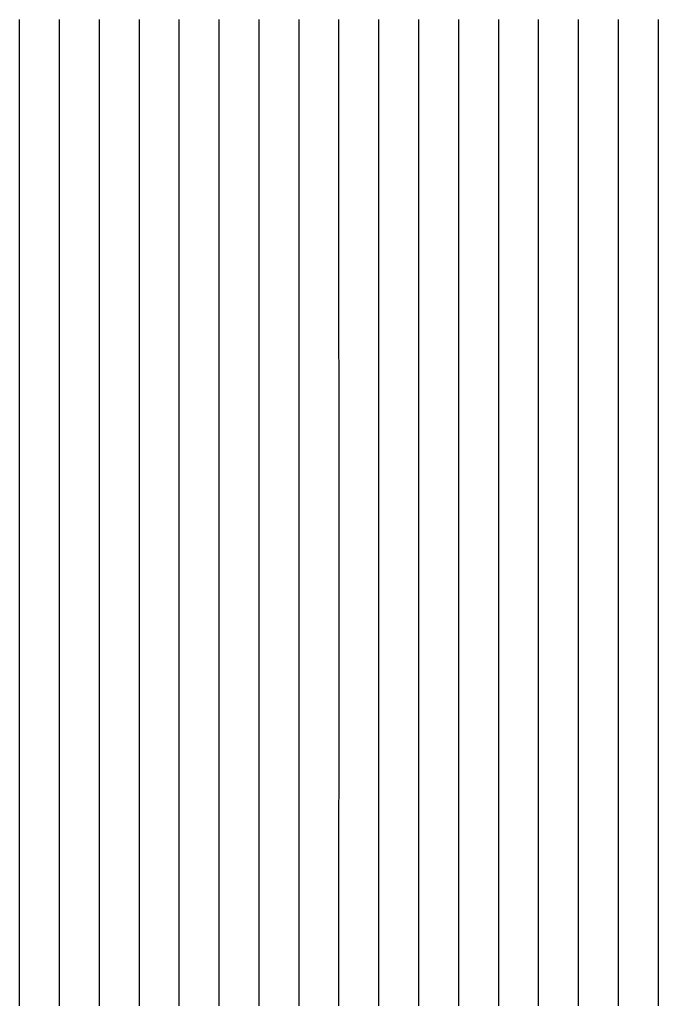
# Model space of a CAD drawing. Header units: metres. Extents: x -287 to 275, y -246 to 245.
# Drawn here: x 110.2 to 190.1, y -122.5 to 0 of the extents above; entities that cross this region are included whole.
import ezdxf

# ---------------------------------------------------------------- set-up
doc = ezdxf.new("R2010")
doc.units = ezdxf.units.M

msp = doc.modelspace()

# ---------------------------------------------------------------- linework, layer by layer
for p, q in [((110.1781, -4.96814, -692.81244), (110.17706, 0.034149, -692.81244)), ((115.17456, -4.969147, -692.8127), (115.173584, 0.033081, -692.81274)), ((120.1712, -4.970123, -692.8129), (120.17023, 0.032013, -692.813)), ((125.16785, -4.971039, -692.8132), (125.16687, 0.031067, -692.81323)), ((130.16461, -4.971893, -692.8134), (130.1637, 0.03009, -692.8135)), ((135.1615, -4.972748, -692.81366), (135.16064, 0.029205, -692.81366)), ((140.15851, -4.973572, -692.81384), (140.15765, 0.02832, -692.8139)), ((145.15558, -4.974365, -692.8141), (145.15472, 0.027466, -692.8141)), ((150.15271, -4.975098, -692.8143), (150.15198, 0.026703, -692.8143)), ((155.14996, -4.97583, -692.81445), (155.14923, 0.025909, -692.81445)), ((160.14728, -4.976532, -692.81464), (160.14655, 0.025146, -692.81464)), ((165.14465, -4.977173, -692.8148), (165.14398, 0.024445, -692.8148)), ((170.14215, -4.977814, -692.81494), (170.14148, 0.023773, -692.815)), ((175.13971, -4.978424, -692.8151), (175.1391, 0.023132, -692.8151)), ((180.13733, -4.979034, -692.81525), (180.13672, 0.022491, -692.8153)), ((185.13495, -4.979584, -692.8154), (185.1344, 0.021851, -692.8154)), ((190.13275, -4.980164, -692.81555), (190.1322, 0.021301, -692.81555)), ((110.17914, -9.970459, -692.8124), (110.1781, -4.96814, -692.81244)), ((115.1756, -9.971405, -692.8126), (115.17456, -4.969147, -692.8127)), ((120.17206, -9.972259, -692.8129), (120.1712, -4.970123, -692.8129)), ((125.16876, -9.973145, -692.8132), (125.16785, -4.971039, -692.8132)), ((130.16547, -9.973968, -692.8134), (130.16461, -4.971893, -692.8134)), ((135.1623, -9.974731, -692.8136), (135.1615, -4.972748, -692.81366)), ((140.15924, -9.975494, -692.81384), (140.15851, -4.973572, -692.81384)), ((145.15631, -9.976227, -692.814), (145.15558, -4.974365, -692.8141)), ((150.15344, -9.976898, -692.8142), (150.15271, -4.975098, -692.8143)), ((155.15063, -9.97757, -692.8144), (155.14996, -4.97583, -692.81445)), ((160.14795, -9.97821, -692.8146), (160.14728, -4.976532, -692.81464)), ((165.14532, -9.978851, -692.81476), (165.14465, -4.977173, -692.8148)), ((170.14282, -9.979462, -692.81494), (170.14215, -4.977814, -692.81494)), ((175.14032, -9.980011, -692.8151), (175.13971, -4.978424, -692.8151)), ((180.13788, -9.98056, -692.81525), (180.13733, -4.979034, -692.81525)), ((185.1355, -9.98111, -692.81537), (185.13495, -4.979584, -692.8154)), ((190.13324, -9.981567, -692.81555), (190.13275, -4.980164, -692.81555)), ((110.18005, -14.972809, -692.8123), (110.17914, -9.970459, -692.8124)), ((115.17639, -14.973663, -692.8126), (115.1756, -9.971405, -692.8126)), ((120.17291, -14.974487, -692.81287), (120.17206, -9.972259, -692.8129)), ((125.169556, -14.975281, -692.8131), (125.16876, -9.973145, -692.8132)), ((130.16626, -14.976013, -692.81335), (130.16547, -9.973968, -692.8134)), ((135.16309, -14.976746, -692.8136), (135.1623, -9.974731, -692.8136)), ((140.15997, -14.977448, -692.8138), (140.15924, -9.975494, -692.81384)), ((145.15698, -14.978119, -692.814), (145.15631, -9.976227, -692.814)), ((150.15405, -14.97876, -692.8142), (150.15344, -9.976898, -692.8142)), ((155.15125, -14.97937, -692.8144), (155.15063, -9.97757, -692.8144)), ((160.14856, -14.97995, -692.8146), (160.14795, -9.97821, -692.8146)), ((165.14587, -14.98053, -692.81476), (165.14532, -9.978851, -692.81476)), ((170.14331, -14.981079, -692.81494), (170.14282, -9.979462, -692.81494)), ((175.14081, -14.981598, -692.81506), (175.14032, -9.980011, -692.8151)), ((180.13843, -14.982117, -692.81525), (180.13788, -9.98056, -692.81525)), ((185.13599, -14.982574, -692.81537), (185.1355, -9.98111, -692.81537)), ((190.13373, -14.983063, -692.8155), (190.13324, -9.981567, -692.81555)), ((110.18091, -19.97519, -692.8123), (110.18005, -14.972809, -692.8123)), ((115.177246, -19.975952, -692.81256), (115.17639, -14.973663, -692.8126)), ((120.173706, -19.976715, -692.81287), (120.17291, -14.974487, -692.81287)), ((125.17029, -19.977448, -692.8131), (125.169556, -14.975281, -692.8131)), ((130.16693, -19.978119, -692.81335), (130.16626, -14.976013, -692.81335)), ((135.16376, -19.97879, -692.81354), (135.16309, -14.976746, -692.8136)), ((140.16064, -19.979431, -692.8138), (140.15997, -14.977448, -692.8138)), ((145.1576, -19.980011, -692.81396), (145.15698, -14.978119, -692.814)), ((150.15466, -19.980621, -692.8142), (150.15405, -14.97876, -692.8142)), ((155.15186, -19.98117, -692.8144), (155.15125, -14.97937, -692.8144)), ((160.14911, -19.98172, -692.8146), (160.14856, -14.97995, -692.8146)), ((165.14642, -19.982208, -692.81476), (165.14587, -14.98053, -692.81476)), ((170.14386, -19.982697, -692.8149), (170.14331, -14.981079, -692.81494)), ((175.14136, -19.983185, -692.81506), (175.14081, -14.981598, -692.81506)), ((180.13892, -19.983643, -692.8152), (180.13843, -14.982117, -692.81525)), ((185.13647, -19.9841, -692.81537), (185.13599, -14.982574, -692.81537)), ((190.13416, -19.984558, -692.8155), (190.13373, -14.983063, -692.8155)), ((110.18164, -24.9776, -692.81226), (110.18091, -19.97519, -692.8123)), ((115.17792, -24.978271, -692.81256), (115.177246, -19.975952, -692.81256)), ((120.17438, -24.978973, -692.8128), (120.173706, -19.976715, -692.81287)), ((125.1709, -24.979614, -692.81305), (125.17029, -19.977448, -692.8131)), ((130.1676, -24.980255, -692.8133), (130.16693, -19.978119, -692.81335)), ((135.16437, -24.980835, -692.81354), (135.16376, -19.97879, -692.81354)), ((140.1612, -24.981415, -692.8138), (140.16064, -19.979431, -692.8138)), ((145.1582, -24.981934, -692.81396), (145.1576, -19.980011, -692.81396)), ((150.15521, -24.982483, -692.81415), (150.15466, -19.980621, -692.8142)), ((155.1524, -24.982971, -692.81433), (155.15186, -19.98117, -692.8144)), ((160.1496, -24.98346, -692.8145), (160.14911, -19.98172, -692.8146)), ((165.14691, -24.983948, -692.8147), (165.14642, -19.982208, -692.81476)), ((170.14429, -24.984406, -692.8149), (170.14386, -19.982697, -692.8149)), ((175.14178, -24.984833, -692.81506), (175.14136, -19.983185, -692.81506)), ((180.13928, -24.98526, -692.8152), (180.13892, -19.983643, -692.8152)), ((185.1369, -24.985657, -692.81537), (185.13647, -19.9841, -692.81537)), ((190.13458, -24.986023, -692.8155), (190.13416, -19.984558, -692.8155)), ((110.18231, -29.980042, -692.81226), (110.18164, -24.9776, -692.81226)), ((115.17859, -29.980682, -692.8125), (115.17792, -24.978271, -692.81256)), ((120.17505, -29.981232, -692.8128), (120.17438, -24.978973, -692.8128)), ((125.17151, -29.981842, -692.81305), (125.1709, -24.979614, -692.81305)), ((130.16815, -29.982391, -692.8133), (130.1676, -24.980255, -692.8133)), ((135.16486, -29.98294, -692.81354), (135.16437, -24.980835, -692.81354)), ((140.16174, -29.983398, -692.8137), (140.1612, -24.981415, -692.8138)), ((145.15863, -29.983887, -692.81396), (145.1582, -24.981934, -692.81396)), ((150.15576, -29.984375, -692.81415), (150.15521, -24.982483, -692.81415)), ((155.15283, -29.984833, -692.81433), (155.1524, -24.982971, -692.81433)), ((160.15002, -29.98523, -692.8145), (160.1496, -24.98346, -692.8145)), ((165.14734, -29.985657, -692.8147), (165.14691, -24.983948, -692.8147)), ((170.14471, -29.986084, -692.8149), (170.14429, -24.984406, -692.8149)), ((175.14215, -29.98645, -692.815), (175.14178, -24.984833, -692.81506)), ((180.13971, -29.986816, -692.8152), (180.13928, -24.98526, -692.8152)), ((185.13727, -29.987183, -692.8153), (185.1369, -24.985657, -692.81537)), ((190.13495, -29.987549, -692.8155), (190.13458, -24.986023, -692.8155)), ((110.18292, -34.982483, -692.8122), (110.18231, -29.980042, -692.81226)), ((115.1792, -34.983032, -692.8125), (115.17859, -29.980682, -692.8125)), ((120.1756, -34.98358, -692.81274), (120.17505, -29.981232, -692.8128)), ((125.17206, -34.98407, -692.813), (125.17151, -29.981842, -692.81305)), ((130.1687, -34.98456, -692.81323), (130.16815, -29.982391, -692.8133)), ((135.1654, -34.985016, -692.8135), (135.16486, -29.98294, -692.81354)), ((140.16223, -34.985474, -692.8137), (140.16174, -29.983398, -692.8137)), ((145.15912, -34.98587, -692.8139), (145.15863, -29.983887, -692.81396)), ((150.15613, -34.986267, -692.81415), (150.15576, -29.984375, -692.81415)), ((155.15326, -34.986664, -692.81433), (155.15283, -29.984833, -692.81433)), ((160.15045, -34.98706, -692.8145), (160.15002, -29.98523, -692.8145)), ((165.1477, -34.987396, -692.8147), (165.14734, -29.985657, -692.8147)), ((170.14508, -34.987762, -692.8149), (170.14471, -29.986084, -692.8149)), ((175.14252, -34.9881, -692.815), (175.14215, -29.98645, -692.815)), ((180.14001, -34.988434, -692.8152), (180.13971, -29.986816, -692.8152)), ((185.13763, -34.98877, -692.8153), (185.13727, -29.987183, -692.8153)), ((190.13525, -34.989044, -692.8155), (190.13495, -29.987549, -692.8155)), ((110.18347, -39.984985, -692.8122), (110.18292, -34.982483, -692.8122)), ((115.17969, -39.985443, -692.81244), (115.1792, -34.983032, -692.8125)), ((120.176025, -39.98587, -692.81274), (120.1756, -34.98358, -692.81274)), ((125.172485, -39.986298, -692.813), (125.17206, -34.98407, -692.813)), ((130.16907, -39.986725, -692.81323), (130.1687, -34.98456, -692.81323)), ((135.16583, -39.98709, -692.8135), (135.1654, -34.985016, -692.8135)), ((140.1626, -39.98752, -692.8137), (140.16223, -34.985474, -692.8137)), ((145.15948, -39.987854, -692.8139), (145.15912, -34.98587, -692.8139)), ((150.15656, -39.98822, -692.8141), (150.15613, -34.986267, -692.81415)), ((155.15363, -39.988556, -692.81433), (155.15326, -34.986664, -692.81433)), ((160.15082, -39.98886, -692.8145), (160.15045, -34.98706, -692.8145)), ((165.14807, -39.989166, -692.8147), (165.1477, -34.987396, -692.8147)), ((170.14539, -39.98947, -692.8148), (170.14508, -34.987762, -692.8149)), ((175.14282, -39.989746, -692.815), (175.14252, -34.9881, -692.815)), ((180.14032, -39.99002, -692.8152), (180.14001, -34.988434, -692.8152)), ((185.13788, -39.990326, -692.8153), (185.13763, -34.98877, -692.8153)), ((190.1355, -39.99057, -692.8154), (190.13525, -34.989044, -692.8155)), ((110.1839, -44.987488, -692.8122), (110.18347, -39.984985, -692.8122)), ((115.180115, -44.987854, -692.81244), (115.17969, -39.985443, -692.81244)), ((120.17645, -44.98822, -692.81274), (120.176025, -39.98587, -692.81274)), ((125.17291, -44.988556, -692.813), (125.172485, -39.986298, -692.813)), ((130.16943, -44.98889, -692.81323), (130.16907, -39.986725, -692.81323)), ((135.1662, -44.989227, -692.8135), (135.16583, -39.98709, -692.8135)), ((140.16296, -44.989532, -692.81366), (140.1626, -39.98752, -692.8137)), ((145.15985, -44.989838, -692.8139), (145.15948, -39.987854, -692.8139)), ((150.1568, -44.990143, -692.8141), (150.15656, -39.98822, -692.8141)), ((155.15393, -44.990417, -692.8143), (155.15363, -39.988556, -692.81433)), ((160.15112, -44.990692, -692.81445), (160.15082, -39.98886, -692.8145)), ((165.14838, -44.990936, -692.81464), (165.14807, -39.989166, -692.8147)), ((170.14569, -44.99118, -692.8148), (170.14539, -39.98947, -692.8148)), ((175.14307, -44.991425, -692.815), (175.14282, -39.989746, -692.815)), ((180.14056, -44.99164, -692.8152), (180.14032, -39.99002, -692.8152)), ((185.13812, -44.991882, -692.8153), (185.13788, -39.990326, -692.8153)), ((190.13574, -44.992126, -692.8154), (190.1355, -39.99057, -692.8154)), ((110.184265, -49.98999, -692.81213), (110.1839, -44.987488, -692.8122)), ((115.18042, -49.990295, -692.81244), (115.180115, -44.987854, -692.81244)), ((120.17676, -49.99057, -692.8127), (120.17645, -44.98822, -692.81274)), ((125.17322, -49.990845, -692.813), (125.17291, -44.988556, -692.813)), ((130.16974, -49.99109, -692.81323), (130.16943, -44.98889, -692.81323)), ((135.16644, -49.991364, -692.8135), (135.1662, -44.989227, -692.8135)), ((140.16321, -49.99164, -692.81366), (140.16296, -44.989532, -692.81366)), ((145.16016, -49.99185, -692.8139), (145.15985, -44.989838, -692.8139)), ((150.1571, -49.992096, -692.8141), (150.1568, -44.990143, -692.8141)), ((155.15417, -49.99228, -692.8143), (155.15393, -44.990417, -692.8143)), ((160.1513, -49.992493, -692.81445), (160.15112, -44.990692, -692.81445)), ((165.14856, -49.992737, -692.81464), (165.14838, -44.990936, -692.81464)), ((170.14587, -49.99292, -692.8148), (170.14569, -44.99118, -692.8148)), ((175.14331, -49.993103, -692.815), (175.14307, -44.991425, -692.815)), ((180.14075, -49.993286, -692.8151), (180.14056, -44.99164, -692.8152)), ((185.1383, -49.99347, -692.8153), (185.13812, -44.991882, -692.8153)), ((190.13593, -49.99362, -692.8154), (190.13574, -44.992126, -692.8154)), ((110.18451, -54.992493, -692.81213), (110.184265, -49.98999, -692.81213)), ((115.180725, -54.992706, -692.81244), (115.18042, -49.990295, -692.81244)), ((120.177, -54.99292, -692.8127), (120.17676, -49.99057, -692.8127)), ((125.17346, -54.993134, -692.813), (125.17322, -49.990845, -692.813)), ((130.16998, -54.993317, -692.81323), (130.16974, -49.99109, -692.81323)), ((135.16669, -54.9935, -692.8134), (135.16644, -49.991364, -692.8135)), ((140.16345, -54.993713, -692.81366), (140.16321, -49.99164, -692.81366)), ((145.16034, -54.993866, -692.8139), (145.16016, -49.99185, -692.8139)), ((150.15729, -54.99402, -692.8141), (150.1571, -49.992096, -692.8141)), ((155.1543, -54.9942, -692.8143), (155.15417, -49.99228, -692.8143)), ((160.15149, -54.994354, -692.81445), (160.1513, -49.992493, -692.81445)), ((165.14874, -54.994507, -692.81464), (165.14856, -49.992737, -692.81464)), ((170.14606, -54.99466, -692.8148), (170.14587, -49.99292, -692.8148)), ((175.14343, -54.99478, -692.815), (175.14331, -49.993103, -692.815)), ((180.14093, -54.994904, -692.8151), (180.14075, -49.993286, -692.8151)), ((185.13849, -54.995056, -692.8153), (185.1383, -49.99347, -692.8153)), ((190.13611, -54.99518, -692.8154), (190.13593, -49.99362, -692.8154)), ((110.18469, -59.995026, -692.81213), (110.18451, -54.992493, -692.81213)), ((115.18085, -59.995148, -692.81244), (115.180725, -54.992706, -692.81244)), ((120.177124, -59.99527, -692.8127), (120.177, -54.99292, -692.8127)), ((125.173645, -59.99539, -692.8129), (125.17346, -54.993134, -692.813)), ((130.17017, -59.995544, -692.8132), (130.16998, -54.993317, -692.81323)), ((135.16681, -59.995636, -692.8134), (135.16669, -54.9935, -692.8134)), ((140.16357, -59.995758, -692.81366), (140.16345, -54.993713, -692.81366)), ((145.16046, -59.99585, -692.8139), (145.16034, -54.993866, -692.8139)), ((150.15747, -59.99597, -692.8141), (150.15729, -54.99402, -692.8141)), ((155.15448, -59.996094, -692.8143), (155.1543, -54.9942, -692.8143)), ((160.15161, -59.996185, -692.81445), (160.15149, -54.994354, -692.81445)), ((165.14886, -59.996277, -692.81464), (165.14874, -54.994507, -692.81464)), ((170.14618, -59.99637, -692.8148), (170.14606, -54.99466, -692.8148)), ((175.14355, -59.99646, -692.815), (175.14343, -54.99478, -692.815)), ((180.14105, -59.996582, -692.8151), (180.14093, -54.994904, -692.8151)), ((185.13855, -59.996613, -692.8153), (185.13849, -54.995056, -692.8153)), ((190.13617, -59.996735, -692.8154), (190.13611, -54.99518, -692.8154)), ((110.18475, -64.99753, -692.81213), (110.18469, -59.995026, -692.81213)), ((115.18091, -64.99759, -692.81244), (115.18085, -59.995148, -692.81244)), ((120.177246, -64.99765, -692.8127), (120.177124, -59.99527, -692.8127)), ((125.173706, -64.99768, -692.8129), (125.173645, -59.99539, -692.8129)), ((130.17023, -64.99777, -692.8132), (130.17017, -59.995544, -692.8132)), ((135.16693, -64.9978, -692.8134), (135.16681, -59.995636, -692.8134)), ((140.16364, -64.99783, -692.81366), (140.16357, -59.995758, -692.81366)), ((145.16058, -64.997894, -692.81384), (145.16046, -59.99585, -692.8139)), ((150.15753, -64.997925, -692.8141), (150.15747, -59.99597, -692.8141)), ((155.15454, -64.99802, -692.8143), (155.15448, -59.996094, -692.8143)), ((160.15167, -64.99802, -692.81445), (160.15161, -59.996185, -692.81445)), ((165.14893, -64.99808, -692.81464), (165.14886, -59.996277, -692.81464)), ((170.14624, -64.99814, -692.8148), (170.14618, -59.99637, -692.8148)), ((175.14368, -64.99817, -692.815), (175.14355, -59.99646, -692.815)), ((180.14111, -64.99817, -692.8151), (180.14105, -59.996582, -692.8151)), ((185.13861, -64.99823, -692.8153), (185.13855, -59.996613, -692.8153)), ((190.13623, -64.99826, -692.8154), (190.13617, -59.996735, -692.8154)), ((110.18475, -70.00009, -692.81213), (110.18475, -64.99753, -692.81213)), ((115.18097, -70.00003, -692.81244), (115.18091, -64.99759, -692.81244)), ((120.17731, -70.00003, -692.8127), (120.177246, -64.99765, -692.8127)), ((125.173706, -70, -692.8129), (125.173706, -64.99768, -692.8129)), ((130.17023, -70, -692.8132), (130.17023, -64.99777, -692.8132)), ((135.16687, -69.99994, -692.8134), (135.16693, -64.9978, -692.8134)), ((140.1637, -69.99994, -692.81366), (140.16364, -64.99783, -692.81366)), ((145.16052, -69.99994, -692.81384), (145.16058, -64.997894, -692.81384)), ((150.15753, -69.99988, -692.8141), (150.15753, -64.997925, -692.8141)), ((155.15454, -69.99991, -692.8143), (155.15454, -64.99802, -692.8143)), ((160.15167, -69.99988, -692.81445), (160.15167, -64.99802, -692.81445)), ((165.14893, -69.99988, -692.81464), (165.14893, -64.99808, -692.81464)), ((170.14624, -69.99985, -692.8148), (170.14624, -64.99814, -692.8148)), ((175.14368, -69.99985, -692.815), (175.14368, -64.99817, -692.815)), ((180.14111, -69.99985, -692.8151), (180.14111, -64.99817, -692.8151)), ((185.13867, -69.99982, -692.8153), (185.13861, -64.99823, -692.8153)), ((190.13629, -69.99982, -692.8154), (190.13623, -64.99826, -692.8154)), ((110.18469, -75.002625, -692.81213), (110.18475, -70.00009, -692.81213)), ((115.18091, -75.0025, -692.81244), (115.18097, -70.00003, -692.81244)), ((120.177246, -75.00241, -692.8127), (120.17731, -70.00003, -692.8127)), ((125.173645, -75.00229, -692.8129), (125.173706, -70, -692.8129)), ((130.17017, -75.0022, -692.8132), (130.17023, -70, -692.8132)), ((135.16687, -75.002075, -692.8134), (135.16687, -69.99994, -692.8134)), ((140.16364, -75.002014, -692.81366), (140.1637, -69.99994, -692.81366)), ((145.16052, -75.00195, -692.8139), (145.16052, -69.99994, -692.81384)), ((150.15747, -75.00186, -692.8141), (150.15753, -69.99988, -692.8141)), ((155.15454, -75.00177, -692.8143), (155.15454, -69.99991, -692.8143)), ((160.15167, -75.00171, -692.81445), (160.15167, -69.99988, -692.81445)), ((165.14893, -75.00165, -692.81464), (165.14893, -69.99988, -692.81464)), ((170.14624, -75.00159, -692.8148), (170.14624, -69.99985, -692.8148)), ((175.14362, -75.001526, -692.815), (175.14368, -69.99985, -692.815)), ((180.14111, -75.001465, -692.8151), (180.14111, -69.99985, -692.8151)), ((185.13867, -75.001434, -692.8153), (185.13867, -69.99982, -692.8153)), ((190.13623, -75.00134, -692.8154), (190.13629, -69.99982, -692.8154)), ((110.18451, -80.00513, -692.81213), (110.18469, -75.002625, -692.81213)), ((115.180725, -80.004944, -692.81244), (115.18091, -75.0025, -692.81244)), ((120.17706, -80.00476, -692.8127), (120.177246, -75.00241, -692.8127)), ((125.17352, -80.00458, -692.813), (125.173645, -75.00229, -692.8129)), ((130.17004, -80.004425, -692.81323), (130.17017, -75.0022, -692.8132)), ((135.16675, -80.00424, -692.8134), (135.16687, -75.002075, -692.8134)), ((140.16351, -80.00409, -692.81366), (140.16364, -75.002014, -692.81366)), ((145.1604, -80.00397, -692.8139), (145.16052, -75.00195, -692.8139)), ((150.15741, -80.003815, -692.8141), (150.15747, -75.00186, -692.8141)), ((155.15442, -80.00369, -692.8143), (155.15454, -75.00177, -692.8143)), ((160.15161, -80.00357, -692.81445), (160.15167, -75.00171, -692.81445)), ((165.1488, -80.00345, -692.81464), (165.14893, -75.00165, -692.81464)), ((170.14612, -80.00333, -692.8148), (170.14624, -75.00159, -692.8148)), ((175.1435, -80.003235, -692.815), (175.14362, -75.001526, -692.815)), ((180.14099, -80.00311, -692.8151), (180.14111, -75.001465, -692.8151)), ((185.13855, -80.00302, -692.8153), (185.13867, -75.001434, -692.8153)), ((190.13617, -80.00293, -692.8154), (190.13623, -75.00134, -692.8154)), ((110.184326, -85.00766, -692.81213), (110.18451, -80.00513, -692.81213)), ((115.18048, -85.007385, -692.81244), (115.180725, -80.004944, -692.81244)), ((120.17688, -85.00711, -692.8127), (120.17706, -80.00476, -692.8127)), ((125.17334, -85.006836, -692.813), (125.17352, -80.00458, -692.813)), ((130.16986, -85.00662, -692.81323), (130.17004, -80.004425, -692.81323)), ((135.16656, -85.00641, -692.8135), (135.16675, -80.00424, -692.8134)), ((140.16333, -85.006165, -692.81366), (140.16351, -80.00409, -692.81366)), ((145.16022, -85.00595, -692.8139), (145.1604, -80.00397, -692.8139)), ((150.15723, -85.00577, -692.8141), (150.15741, -80.003815, -692.8141)), ((155.15424, -85.005554, -692.8143), (155.15442, -80.00369, -692.8143)), ((160.15143, -85.00537, -692.81445), (160.15161, -80.00357, -692.81445)), ((165.14868, -85.00522, -692.81464), (165.1488, -80.00345, -692.81464)), ((170.146, -85.005035, -692.8148), (170.14612, -80.00333, -692.8148)), ((175.14337, -85.00488, -692.815), (175.1435, -80.003235, -692.815)), ((180.14087, -85.00473, -692.8151), (180.14099, -80.00311, -692.8151)), ((185.13843, -85.00458, -692.8153), (185.13855, -80.00302, -692.8153)), ((190.13605, -85.004486, -692.8154), (190.13617, -80.00293, -692.8154)), ((110.18396, -90.01016, -692.8122), (110.184326, -85.00766, -692.81213)), ((115.18024, -90.009796, -692.81244), (115.18048, -85.007385, -692.81244)), ((120.176575, -90.00946, -692.81274), (120.17688, -85.00711, -692.8127)), ((125.17297, -90.009125, -692.813), (125.17334, -85.006836, -692.813)), ((130.16962, -90.00882, -692.81323), (130.16986, -85.00662, -692.81323)), ((135.16632, -90.008514, -692.8135), (135.16656, -85.00641, -692.8135)), ((140.16309, -90.00824, -692.81366), (140.16333, -85.006165, -692.81366)), ((145.16003, -90.007935, -692.8139), (145.16022, -85.00595, -692.8139)), ((150.15698, -90.00769, -692.8141), (150.15723, -85.00577, -692.8141)), ((155.15405, -90.00745, -692.8143), (155.15424, -85.005554, -692.8143)), ((160.15125, -90.0072, -692.81445), (160.15143, -85.00537, -692.81445)), ((165.1485, -90.00699, -692.81464), (165.14868, -85.00522, -692.81464)), ((170.14581, -90.006775, -692.8148), (170.146, -85.005035, -692.8148)), ((175.14319, -90.00659, -692.815), (175.14337, -85.00488, -692.815)), ((180.14075, -90.00638, -692.8151), (180.14087, -85.00473, -692.8151)), ((185.13824, -90.006165, -692.8153), (185.13843, -85.00458, -692.8153)), ((190.13593, -90.00601, -692.8154), (190.13605, -85.004486, -692.8154)), ((110.18353, -95.012634, -692.8122), (110.18396, -90.01016, -692.8122)), ((115.17981, -95.01218, -692.8125), (115.18024, -90.009796, -692.81244)), ((120.17615, -95.01178, -692.81274), (120.176575, -90.00946, -692.81274)), ((125.17267, -95.01138, -692.813), (125.17297, -90.009125, -692.813)), ((130.16931, -95.01099, -692.81323), (130.16962, -90.00882, -692.81323)), ((135.16602, -95.01062, -692.8135), (135.16632, -90.008514, -692.8135)), ((140.16278, -95.010284, -692.8137), (140.16309, -90.00824, -692.81366)), ((145.15967, -95.00995, -692.8139), (145.16003, -90.007935, -692.8139)), ((150.15668, -95.00961, -692.8141), (150.15698, -90.00769, -692.8141)), ((155.15381, -95.00934, -692.81433), (155.15405, -90.00745, -692.8143)), ((160.151, -95.00903, -692.8145), (160.15125, -90.0072, -692.81445)), ((165.1482, -95.00876, -692.8147), (165.1485, -90.00699, -692.81464)), ((170.14563, -95.008514, -692.8148), (170.14581, -90.006775, -692.8148)), ((175.14294, -95.00824, -692.815), (175.14319, -90.00659, -692.815)), ((180.1405, -95.007996, -692.8152), (180.14075, -90.00638, -692.8151)), ((185.13806, -95.00775, -692.8153), (185.13824, -90.006165, -692.8153)), ((190.13568, -95.00754, -692.8154), (190.13593, -90.00601, -692.8154)), ((110.183105, -100.01511, -692.8122), (110.18353, -95.012634, -692.8122)), ((115.17932, -100.01459, -692.8125), (115.17981, -95.01218, -692.8125)), ((120.17572, -100.0141, -692.81274), (120.17615, -95.01178, -692.81274)), ((125.17224, -100.01364, -692.813), (125.17267, -95.01138, -692.813)), ((130.16888, -100.01318, -692.81323), (130.16931, -95.01099, -692.81323)), ((135.16559, -100.01276, -692.8135), (135.16602, -95.01062, -692.8135)), ((140.16241, -100.0123, -692.8137), (140.16278, -95.010284, -692.8137)), ((145.15936, -100.01193, -692.8139), (145.15967, -95.00995, -692.8139)), ((150.15637, -100.011536, -692.81415), (150.15668, -95.00961, -692.8141)), ((155.15344, -100.0112, -692.81433), (155.15381, -95.00934, -692.81433)), ((160.15063, -100.01083, -692.8145), (160.151, -95.00903, -692.8145)), ((165.14789, -100.0105, -692.8147), (165.1482, -95.00876, -692.8147)), ((170.14532, -100.01019, -692.8149), (170.14563, -95.008514, -692.8148)), ((175.1427, -100.00992, -692.815), (175.14294, -95.00824, -692.815)), ((180.14026, -100.00961, -692.8152), (180.1405, -95.007996, -692.8152)), ((185.13782, -100.00931, -692.8153), (185.13806, -95.00775, -692.8153)), ((190.13544, -100.00906, -692.8155), (190.13568, -95.00754, -692.8154)), ((110.182495, -105.01755, -692.81226), (110.183105, -100.01511, -692.8122)), ((115.17883, -105.01697, -692.8125), (115.17932, -100.01459, -692.8125)), ((120.17517, -105.01636, -692.8128), (120.17572, -100.0141, -692.81274)), ((125.17175, -105.01584, -692.81305), (125.17224, -100.01364, -692.813)), ((130.1684, -105.01532, -692.8133), (130.16888, -100.01318, -692.81323)), ((135.1651, -105.01483, -692.81354), (135.16559, -100.01276, -692.8135)), ((140.16199, -105.01434, -692.8137), (140.16241, -100.0123, -692.8137)), ((145.15894, -105.013885, -692.81396), (145.15936, -100.01193, -692.8139)), ((150.15594, -105.01346, -692.81415), (150.15637, -100.011536, -692.81415)), ((155.15308, -105.01303, -692.81433), (155.15344, -100.0112, -692.81433)), ((160.15033, -105.012634, -692.8145), (160.15063, -100.01083, -692.8145)), ((165.14758, -105.01227, -692.8147), (165.14789, -100.0105, -692.8147)), ((170.14496, -105.0119, -692.8149), (170.14532, -100.01019, -692.8149)), ((175.1424, -105.011566, -692.815), (175.1427, -100.00992, -692.815)), ((180.1399, -105.0112, -692.8152), (180.14026, -100.00961, -692.8152)), ((185.13751, -105.010864, -692.8153), (185.13782, -100.00931, -692.8153)), ((190.1352, -105.01056, -692.8155), (190.13544, -100.00906, -692.8155)), ((110.181885, -110.01996, -692.81226), (110.182495, -105.01755, -692.81226)), ((115.17816, -110.01929, -692.81256), (115.17883, -105.01697, -692.8125)), ((120.17462, -110.01865, -692.8128), (120.17517, -105.01636, -692.8128)), ((125.17114, -110.018036, -692.81305), (125.17175, -105.01584, -692.81305)), ((130.16785, -110.017456, -692.8133), (130.1684, -105.01532, -692.8133)), ((135.16461, -110.01691, -692.81354), (135.1651, -105.01483, -692.81354)), ((140.1615, -110.01636, -692.8138), (140.16199, -105.01434, -692.8137)), ((145.15845, -110.01584, -692.81396), (145.15894, -105.013885, -692.81396)), ((150.15552, -110.01535, -692.81415), (150.15594, -105.01346, -692.81415)), ((155.15265, -110.01486, -692.81433), (155.15308, -105.01303, -692.81433)), ((160.14984, -110.014435, -692.8145), (160.15033, -105.012634, -692.8145)), ((165.14716, -110.01401, -692.8147), (165.14758, -105.01227, -692.8147)), ((170.14453, -110.01358, -692.8149), (170.14496, -105.0119, -692.8149)), ((175.14203, -110.01318, -692.81506), (175.1424, -105.011566, -692.815)), ((180.13953, -110.01279, -692.8152), (180.1399, -105.0112, -692.8152)), ((185.13715, -110.01242, -692.81537), (185.13751, -105.010864, -692.8153)), ((190.13483, -110.012054, -692.8155), (190.1352, -105.01056, -692.8155)), ((110.18115, -115.02237, -692.8123), (110.181885, -110.01996, -692.81226)), ((115.17749, -115.02164, -692.81256), (115.17816, -110.01929, -692.81256)), ((120.17401, -115.020905, -692.81287), (120.17462, -110.01865, -692.8128)), ((125.17053, -115.0202, -692.8131), (125.17114, -110.018036, -692.81305)), ((130.16724, -115.01959, -692.81335), (130.16785, -110.017456, -692.8133)), ((135.16406, -115.01895, -692.81354), (135.16461, -110.01691, -692.81354)), ((140.16095, -115.01834, -692.8138), (140.1615, -110.01636, -692.8138)), ((145.1579, -115.01779, -692.81396), (145.15845, -110.01584, -692.81396)), ((150.15503, -115.01721, -692.8142), (150.15552, -110.01535, -692.81415)), ((155.15216, -115.01669, -692.8144), (155.15265, -110.01486, -692.81433)), ((160.14941, -115.016174, -692.8146), (160.14984, -110.014435, -692.8145)), ((165.14673, -115.01572, -692.81476), (165.14716, -110.01401, -692.8147)), ((170.14417, -115.01526, -692.8149), (170.14453, -110.01358, -692.8149)), ((175.14166, -115.0148, -692.81506), (175.14203, -110.01318, -692.81506)), ((180.13916, -115.01437, -692.8152), (180.13953, -110.01279, -692.8152)), ((185.13684, -115.01395, -692.81537), (185.13715, -110.01242, -692.81537)), ((190.13446, -115.01358, -692.8155), (190.13483, -110.012054, -692.8155)), ((110.1803, -120.02475, -692.8123), (110.18115, -115.02237, -692.8123)), ((115.1767, -120.023895, -692.8126), (115.17749, -115.02164, -692.81256)), ((120.17322, -120.02313, -692.81287), (120.17401, -115.020905, -692.81287)), ((125.16986, -120.02237, -692.8131), (125.17053, -115.0202, -692.8131)), ((130.16656, -120.02164, -692.81335), (130.16724, -115.01959, -692.81335)), ((135.16339, -120.020966, -692.8136), (135.16406, -115.01895, -692.81354)), ((140.16034, -120.020294, -692.8138), (140.16095, -115.01834, -692.8138)), ((145.15735, -120.019684, -692.814), (145.1579, -115.01779, -692.81396)), ((150.15442, -120.01907, -692.8142), (150.15503, -115.01721, -692.8142)), ((155.15161, -120.01849, -692.8144), (155.15216, -115.01669, -692.8144)), ((160.14886, -120.017944, -692.8146), (160.14941, -115.016174, -692.8146)), ((165.14624, -120.017426, -692.81476), (165.14673, -115.01572, -692.81476)), ((170.14362, -120.01691, -692.81494), (170.14417, -115.01526, -692.8149)), ((175.14117, -120.01642, -692.81506), (175.14166, -115.0148, -692.81506)), ((180.13873, -120.01593, -692.81525), (180.13916, -115.01437, -692.8152)), ((185.13635, -120.01547, -692.81537), (185.13684, -115.01395, -692.81537)), ((190.13403, -120.015045, -692.8155), (190.13446, -115.01358, -692.8155)), ((110.17944, -125.02707, -692.8124), (110.1803, -120.02475, -692.8123)), ((115.1759, -125.02615, -692.8127), (115.1767, -120.023895, -692.8126)), ((120.172424, -125.0253, -692.8129), (120.17322, -120.02313, -692.81287)), ((125.16907, -125.024506, -692.8132), (125.16986, -120.02237, -692.8131)), ((130.16583, -125.02371, -692.8134), (130.16656, -120.02164, -692.81335)), ((135.16272, -125.02298, -692.8136), (135.16339, -120.020966, -692.8136)), ((140.15967, -125.02225, -692.81384), (140.16034, -120.020294, -692.8138)), ((145.15668, -125.021576, -692.814), (145.15735, -120.019684, -692.814)), ((150.15381, -125.020935, -692.8142), (150.15442, -120.01907, -692.8142)), ((155.151, -125.02026, -692.8144), (155.15161, -120.01849, -692.8144)), ((160.14832, -125.01965, -692.8146), (160.14886, -120.017944, -692.8146)), ((165.14569, -125.019104, -692.81476), (165.14624, -120.017426, -692.81476)), ((170.14313, -125.018524, -692.81494), (170.14362, -120.01691, -692.81494)), ((175.14069, -125.017975, -692.8151), (175.14117, -120.01642, -692.81506)), ((180.13824, -125.017456, -692.81525), (180.13873, -120.01593, -692.81525)), ((185.13586, -125.017, -692.81537), (185.13635, -120.01547, -692.81537)), ((190.1336, -125.01651, -692.81555), (190.13403, -120.015045, -692.8155))]:
    msp.add_line(p, q)

doc.saveas('drawing.dxf')
